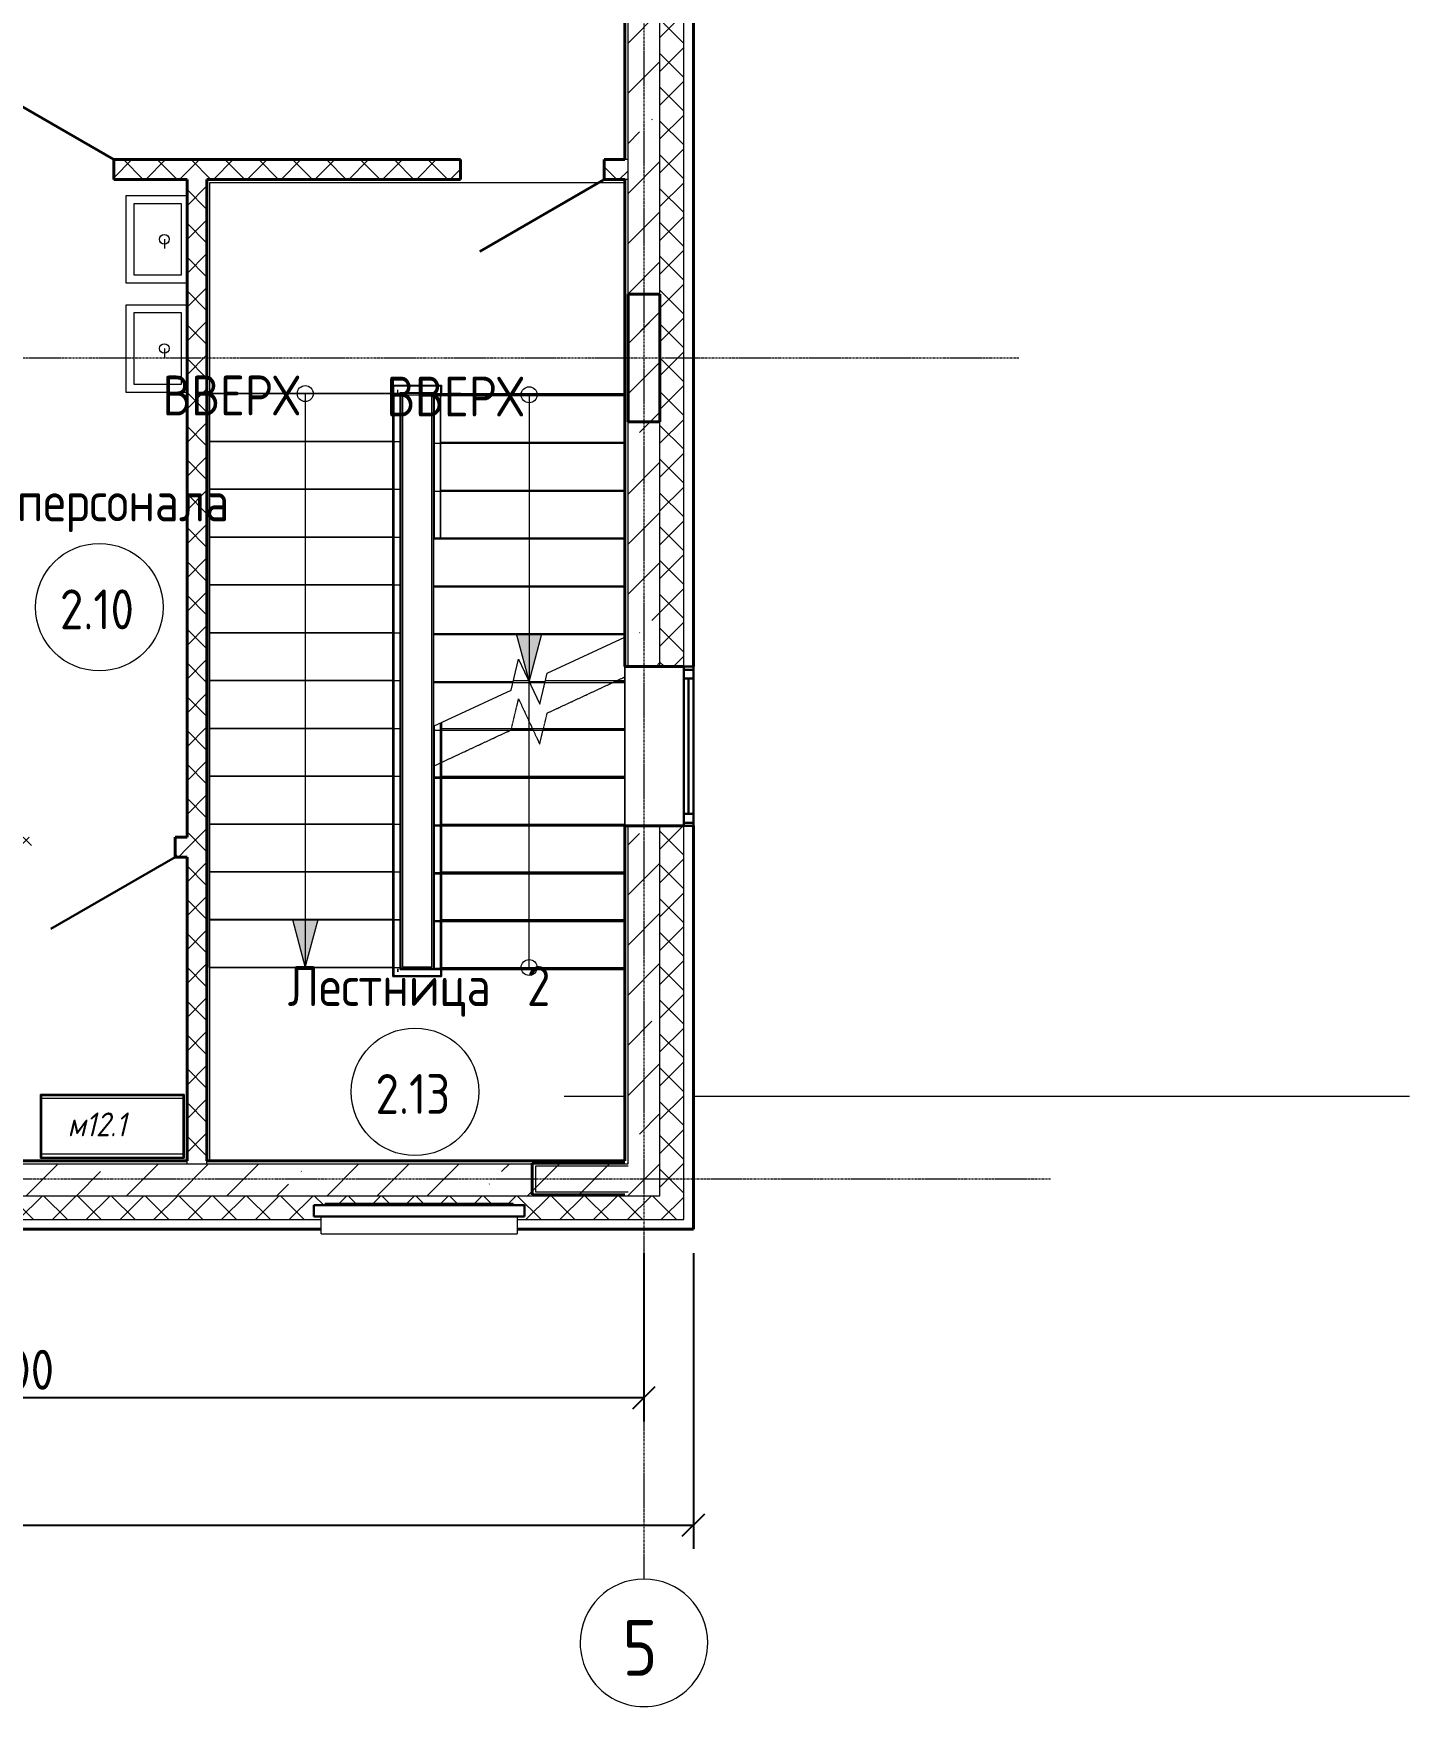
# Model space of a CAD drawing. Header units: millimetres. Extents: x -32954 to 151739, y -65671 to 56243.
# Drawn here: x -3878 to 4750, y -38232 to -27718 of the extents above; entities that cross this region are included whole.
import ezdxf

# ---------------------------------------------------------------- set-up
doc = ezdxf.new("R2010")
doc.units = ezdxf.units.MM
doc.linetypes.add('ADSK_Линия сетки', pattern=[21, 12, -3, 3, -3])
doc.linetypes.add('ADSK_Сверху', pattern=[4.5, 3, -1.5])
for name, color, linetype, lineweight in [('A-GENM', 7, 'Continuous', 9), ('I-FURN', 7, 'Continuous', 9), ('I-FURN-IDEN', 7, 'Continuous', 9), ('Балясины', 7, 'Continuous', 18), ('Двери', 7, 'Continuous', 18), ('Каркас_Импост', 7, 'Continuous', 30), ('Колонны', 7, 'Continuous', 18), ('Лестницы', 7, 'Continuous', 18), ('Марки помещений', 7, 'Continuous', 18), ('Монтажный зазор', 7, 'Continuous', 30), ('Окна', 7, 'Continuous', 18), ('Оси', 7, 'Continuous', 9), ('Остекление', 7, 'Continuous', 30), ('Отлив', 7, 'Continuous', 18), ('Панель', 7, 'Continuous', 30), ('Поручни', 7, 'Continuous', 18), ('Размеры', 7, 'Continuous', 9), ('Сантехнические приборы', 7, 'Continuous', 18), ('Стены', 7, 'Continuous', 18), ('Стены разрез', 7, 'Continuous', 40), ('Стены штриховка', 7, 'Continuous', 18), ('Стрелки вверх', 7, 'Continuous', 18), ('Траектории лестницы', 7, 'Continuous', 30)]:
    doc.layers.add(name, color=color, linetype=linetype, lineweight=lineweight)
doc.layers.add('Линии', color=7, linetype='Continuous', lineweight=9, true_color=0x00a600)
doc.styles.add('GOST Common', font='GOST_Common.ttf', dxfattribs={"width": 0.9, "height": 250})
doc.styles.add('GOST Common_1', font='GOST_Common.ttf', dxfattribs={"width": 0.9, "height": 350})
doc.styles.add('GOST Common_I', font='GOST_Common Italic.ttf', dxfattribs={"width": 0.9, "height": 150})
doc.dimstyles.new('ADSK_Проверочный', dxfattribs={"dimscale": 304.8, "dimtxt": 251.428749, "dimasz": 0.463911, "dimexe": 0.492126, "dimexo": 0.492126, "dimgap": 0.164042, "dimtad": 1, "dimdec": 0, "dimdsep": 46, "dimtxsty": 'GOST Common', "dimblk1": 'OBLIQUE', "dimblk2": 'OBLIQUE', "dimsah": 1, "dimcen": 0.09, "dimazin": 0, "dimtfac": 1, "dimtdec": 4, "dimtix": 1, "dimtmove": 0, "dimatfit": 3, "dimfxl": 1, "dimtvp": 1, "dimtolj": 1, "dimtzin": 0, "dimarcsym": 2})
pattern_1 = [(45, (-4e-12, -22914.43), (-314.309, 314.309), []), (45, (314.3, -22914.43), (-314.309, 314.309), [555.625, -111.125, 3.353, -107.772])]
pattern_2 = [(45, (-4e-12, -22914.43), (-106.066, 106.066), []), (135, (-4e-12, -22914.43), (-106.066, -106.066), [])]

# ---------------------------------------------------------------- blocks, each defined once
blk = doc.blocks.new('AC_Дверь_Однопольная_ПВХ - 860х2080h М ОПр Глухой низ-255418-В_АР_ПЭ_02 Этаж')
at = {"layer": 'Панель'}
blk.add_line((-450, 63), (329, 513), dxfattribs=at)
blk = doc.blocks.new('AC_Дверь_Однопольная_ПВХ - 860х2080h В Пр-636347-В_АР_ПЭ_02 Этаж')
at = {"layer": 'Панель'}
blk.add_line((-450, 63), (329, 513), dxfattribs=at)
blk = doc.blocks.new('AC_Дверь_Однопольная_ПВХ - 860х2080h М Л-639419-В_АР_ПЭ_02 Этаж')
at = {"layer": 'Панель'}
blk.add_line((450, 63), (-329, 513), dxfattribs=at)
blk = doc.blocks.new('ADSK_Умывальник со смесителем - Умывальник-V3-В_АР_ПЭ_02 Этаж')
at = {"layer": 'Сантехнические приборы'}
for p, q in [((-275, -420), (-275, -38)), ((-225, -370), (-225, -75)), ((-225, -75), (225, -75)), ((225, -75), (225, -370)), ((275, -38), (275, -420)), ((0, -180), (57, -180)), ((275, -420), (-275, -420)), ((225, -370), (-225, -370))]:
    blk.add_line(p, q, dxfattribs=at)
blk.add_circle((0, -180), 30, dxfattribs=at)
blk = doc.blocks.new('Ограждение - Ограждение-709738-В_АР_ПЭ_02 Этаж')
at = {"layer": 'Поручни'}
for p, q in [((-1624, -7063), (-1619, -7063)), ((-1624, -7063), (-1624, -10663)), ((-1619, -7063), (-1579, -7063)), ((-1619, -7063), (-1619, -10663)), ((-1579, -7063), (-1564, -7063)), ((-1579, -7063), (-1579, -10675)), ((-1564, -7063), (-1564, -10660)), ((-1380, -7063), (-1365, -7063)), ((-1380, -10660), (-1380, -7063)), ((-1365, -7063), (-1325, -7063)), ((-1365, -7970), (-1365, -7063)), ((-1325, -7063), (-1320, -7063)), ((-1325, -7970), (-1325, -7063)), ((-1320, -7070), (-1320, -7063)), ((-1325, -10663), (-1325, -9129)), ((-1320, -10663), (-1320, -9126)), ((-1365, -10675), (-1365, -9147)), ((-1624, -10663), (-1624, -10720)), ((-1624, -10720), (-1320, -10720)), ((-1619, -10663), (-1619, -10715)), ((-1619, -10715), (-1325, -10715)), ((-1594, -10671), (-1594, -10690)), ((-1579, -10675), (-1365, -10675)), ((-1574, -10661), (-1574, -10670)), ((-1564, -10660), (-1380, -10660))]:
    blk.add_line(p, q, dxfattribs=at)
blk = doc.blocks.new('Ограждение - Ограждение-709746-В_АР_ПЭ_02 Этаж')
at = {"layer": 'Поручни'}
for p, q in [((-1624, -7010), (-1320, -7010)), ((-1624, -7063), (-1624, -7010)), ((-1619, -7015), (-1325, -7015)), ((-1619, -7063), (-1619, -7015)), ((-1594, -7058), (-1594, -7040)), ((-1325, -7015), (-1325, -7063)), ((-1320, -7010), (-1320, -7063)), ((-1624, -10663), (-1624, -7063)), ((-1619, -10663), (-1619, -7063)), ((-1579, -7055), (-1365, -7055)), ((-1579, -10675), (-1579, -7055)), ((-1574, -7063), (-1574, -7060)), ((-1564, -7070), (-1380, -7070)), ((-1564, -10660), (-1564, -7070)), ((-1380, -7070), (-1365, -7070)), ((-1380, -7070), (-1380, -10660)), ((-1370, -7060), (-1370, -7063)), ((-1365, -7055), (-1365, -7063)), ((-1365, -7070), (-1325, -7070)), ((-1365, -7070), (-1365, -7970)), ((-1325, -7070), (-1325, -7970)), ((-1325, -9129), (-1325, -10715)), ((-1320, -9126), (-1320, -10720)), ((-1365, -9147), (-1365, -10675)), ((-1624, -10720), (-1624, -10663)), ((-1320, -10720), (-1624, -10720)), ((-1619, -10715), (-1619, -10663)), ((-1325, -10715), (-1619, -10715)), ((-1594, -10690), (-1594, -10671)), ((-1365, -10675), (-1579, -10675)), ((-1574, -10670), (-1574, -10661)), ((-1380, -10660), (-1564, -10660))]:
    blk.add_line(p, q, dxfattribs=at)
blk = doc.blocks.new('B2B_Окно_1створка - 1320х1460h-V5-В_АР_ПЭ_02 Этаж')
at = {"layer": 'Каркас_Импост'}
for p, q in [((-660, 135), (660, 135)), ((-660, 65), (-660, 135)), ((660, 135), (660, 65)), ((660, 65), (-660, 65)), ((-590, 55), (-590, 65)), ((590, 55), (-590, 55)), ((590, 65), (590, 55))]:
    blk.add_line(p, q, dxfattribs=at)
blk = doc.blocks.new('B2B_Отлив - Отлив_металлический-V6-В_АР_ПЭ_02 Этаж')
at = {"layer": 'Отлив'}
for p, q in [((-615, 1), (-615, 110)), ((615, 110), (-615, 110)), ((615, 110), (615, 1)), ((-615, 0), (-615, 1)), ((-615, 1), (615, 1)), ((615, 1), (615, 0))]:
    blk.add_line(p, q, dxfattribs=at)
blk = doc.blocks.new('окна_rehau_однопольное - 960х960 _левое открывание_-740038-В_АР_ПЭ_02 Этаж')
at = {"layer": 'Каркас_Импост', "lineweight": 30}
for p, q in [((-500, 155), (-500, 215)), ((-500, 215), (-424, 215)), ((-424, 215), (-424, 155)), ((424, 215), (424, 155)), ((500, 215), (424, 215)), ((500, 155), (500, 215)), ((-424, 155), (-500, 155)), ((424, 155), (500, 155))]:
    blk.add_line(p, q, dxfattribs=at)
at = {"layer": 'Каркас_Импост'}
for p, q in [((-500, 215), (-500, 155)), ((-424, 215), (-500, 215)), ((-424, 215), (424, 215)), ((500, 215), (424, 215)), ((500, 155), (500, 215)), ((-500, 155), (-424, 155)), ((424, 155), (-424, 155)), ((424, 155), (500, 155))]:
    blk.add_line(p, q, dxfattribs=at)
at = {"layer": 'Монтажный зазор'}
for p, q in [((-480, 155), (-480, 215)), ((480, 155), (480, 215))]:
    blk.add_line(p, q, dxfattribs=at)
at = {"layer": 'Остекление'}
blk.add_line((-424, 185), (424, 185), dxfattribs=at)
blk = doc.blocks.new('Ось сетки - D8-4846-В_АР_ПЭ_02 Этаж')
at = {"layer": 'Оси', "lineweight": 18}
for start, end in [(360, 180), (180, 360)]:
    blk.add_arc((0, 0), 4, start, end, dxfattribs=at)
blk = doc.blocks.new('_Oblique')
at = {"color": 0, "linetype": 'ByBlock', "lineweight": -2}
blk.add_line((-0.5, -0.5), (0.5, 0.5), dxfattribs=at)
blk = doc.blocks.new('*D146')
at = {"layer": 'Defpoints', "color": 0, "transparency": 16777216}
for p in [(-8050, -35219), (-50, -35219), (-50, -36276)]:
    blk.add_point(p, dxfattribs=at)
at = {"layer": 'Размеры', "color": 0, "lineweight": -2, "transparency": 16777216}
for p, q in [((-8050, -35369), (-8050, -36426)), ((-50, -35369), (-50, -36426)), ((-8050, -36276), (-50, -36276))]:
    blk.add_line(p, q, dxfattribs=at)
at = {"layer": 'Размеры', "color": 0, "lineweight": -2, "transparency": 16777216, "xscale": 141.4, "yscale": 141.4, "zscale": 141.4, "rotation": 180}
blk.add_blockref('_Oblique', (-8050, -36276), dxfattribs=at)
at = {"layer": 'Размеры', "color": 0, "lineweight": -2, "transparency": 16777216, "xscale": 141.4, "yscale": 141.4, "zscale": 141.4}
blk.add_blockref('_Oblique', (-50, -36276), dxfattribs=at)
at = {"layer": 'Размеры', "color": 0, "transparency": 16777216, "insert": (-4050, -36101), "char_height": 250, "width": 756.84, "attachment_point": 5, "style": 'GOST Common'}
blk.add_mtext('\\A1;8000', dxfattribs=at)
blk = doc.blocks.new('ADSK_Марка_Помещение_2_ГОСТ21-501-2011 - Имя и Категория-86712-В_АР_ПЭ_02 Этаж')
at = {"layer": 'Марки помещений'}
blk.add_circle((0, 0), 4, dxfattribs=at)
blk = doc.blocks.new('*D150')
at = {"layer": 'Defpoints', "color": 0, "transparency": 16777216}
for p in [(-30280, -35219), (260, -35219), (260, -37075)]:
    blk.add_point(p, dxfattribs=at)
at = {"layer": 'Размеры', "color": 0, "lineweight": -2, "transparency": 16777216}
for p, q in [((-30280, -35369), (-30280, -37225)), ((260, -35369), (260, -37225)), ((-30280, -37075), (260, -37075))]:
    blk.add_line(p, q, dxfattribs=at)
at = {"layer": 'Размеры', "color": 0, "lineweight": -2, "transparency": 16777216, "xscale": 141.4, "yscale": 141.4, "zscale": 141.4, "rotation": 180}
blk.add_blockref('_Oblique', (-30280, -37075), dxfattribs=at)
at = {"layer": 'Размеры', "color": 0, "lineweight": -2, "transparency": 16777216, "xscale": 141.4, "yscale": 141.4, "zscale": 141.4}
blk.add_blockref('_Oblique', (260, -37075), dxfattribs=at)
at = {"layer": 'Размеры', "color": 0, "transparency": 16777216, "insert": (-15010, -36900), "char_height": 250, "width": 971.62, "attachment_point": 5, "style": 'GOST Common'}
blk.add_mtext('\\A1;30540', dxfattribs=at)
blk = doc.blocks.new('М10-М12-М53-М103-М155-М186-М376-М386-М387-М390_Стеллаж - М12_1_Стеллаж сборный 900х400х1700-8574353-О_ТХ_03')
at = {"layer": 'A-GENM'}
for p, q in [((-425, 0), (-425, -5)), ((425, 0), (-425, 0)), ((-425, 0), (-425, -5)), ((425, 0), (-425, 0)), ((-425, -5), (-425, 0)), ((-425, 0), (425, 0)), ((-425, 0), (-425, -5)), ((425, 0), (-425, 0)), ((425, -5), (425, 0)), ((425, 0), (425, -5)), ((425, 0), (425, -5)), ((425, -5), (425, 0)), ((-425, 0), (-450, 0)), ((-450, 0), (-450, -25)), ((-450, -25), (-450, 0)), ((-450, 0), (-425, 0)), ((-445, -25), (-450, -25)), ((-450, -375), (-450, -25)), ((-450, -25), (-445, -25)), ((-450, -25), (-450, -375)), ((-450, -375), (-450, -25)), ((-445, -25), (-450, -25)), ((-450, -25), (-450, -375)), ((-445, -25), (-450, -25)), ((-450, -375), (-450, -25)), ((-450, -25), (-445, -25)), ((-450, -25), (-450, -375)), ((-445, -25), (-450, -25)), ((-450, -375), (-450, -25)), ((-445, -25), (-450, -25)), ((-450, -25), (-450, -375)), ((-445, -25), (-450, -25)), ((-425, -5), (-445, -5)), ((-445, -5), (-445, -25)), ((-445, -25), (-445, -5)), ((-445, -5), (-425, -5)), ((-445, -25), (-445, -5)), ((-445, -5), (-425, -5)), ((-425, -5), (-445, -5)), ((-445, -5), (-445, -25)), ((-445, -25), (-445, -5)), ((-445, -5), (-425, -5)), ((-425, -5), (-445, -5)), ((-445, -5), (-445, -25)), ((-445, -25), (-445, -5)), ((-445, -5), (-425, -5)), ((-425, -5), (-445, -5)), ((-445, -5), (-445, -25)), ((-445, -375), (-445, -25)), ((-445, -25), (-445, -375)), ((-445, -375), (-445, -25)), ((-445, -25), (-445, -395)), ((-445, -375), (-445, -25)), ((-445, -25), (-445, -375)), ((-445, -375), (-445, -25)), ((-445, -25), (-445, -395)), ((-425, 0), (-425, -5)), ((425, 0), (-425, 0)), ((-425, 0), (-425, -5)), ((425, 0), (-425, 0)), ((-425, -5), (-425, 0)), ((-425, 0), (425, 0)), ((-425, 0), (-425, -5)), ((425, 0), (-425, 0)), ((-425, -5), (425, -5)), ((425, -5), (-425, -5)), ((425, -5), (-425, -5)), ((425, -5), (-425, -5)), ((-425, -5), (425, -5)), ((425, -5), (-425, -5)), ((425, -5), (-425, -5)), ((425, -5), (-425, -5)), ((450, 0), (425, 0)), ((425, -5), (425, 0)), ((425, 0), (450, 0)), ((425, 0), (425, -5)), ((425, 0), (425, -5)), ((425, -5), (425, 0)), ((445, -5), (425, -5)), ((425, -5), (445, -5)), ((425, -5), (445, -5)), ((445, -5), (425, -5)), ((425, -5), (445, -5)), ((445, -5), (425, -5)), ((425, -5), (445, -5)), ((445, -5), (425, -5)), ((445, -25), (445, -5)), ((445, -5), (445, -25)), ((445, -5), (445, -25)), ((445, -25), (445, -5)), ((445, -5), (445, -25)), ((445, -25), (445, -5)), ((445, -5), (445, -25)), ((445, -25), (445, -5)), ((450, -25), (445, -25)), ((445, -25), (445, -375)), ((445, -395), (445, -25)), ((450, -25), (445, -25)), ((445, -25), (445, -375)), ((445, -395), (445, -25)), ((450, -25), (445, -25)), ((450, -25), (445, -25)), ((445, -25), (445, -375)), ((445, -395), (445, -25)), ((450, -25), (445, -25)), ((450, -25), (445, -25)), ((445, -25), (445, -375)), ((445, -395), (445, -25)), ((450, -25), (445, -25)), ((450, -25), (445, -25)), ((450, -25), (450, 0)), ((450, 0), (450, -25)), ((450, -25), (450, -400)), ((450, -375), (450, -25)), ((450, -25), (450, -375)), ((450, -375), (450, -25)), ((450, -25), (450, -375)), ((450, -375), (450, -25)), ((450, -25), (450, -375)), ((450, -375), (450, -25)), ((-450, -375), (-450, -400)), ((-450, -375), (-445, -375)), ((-450, -400), (-450, -375)), ((-445, -375), (-450, -375)), ((-445, -375), (-450, -375)), ((-445, -375), (-450, -375)), ((-445, -375), (-450, -375)), ((-445, -375), (-450, -375)), ((-445, -375), (-450, -375)), ((-450, -375), (-445, -375)), ((-450, -400), (-425, -400)), ((-425, -400), (-450, -400)), ((-445, -375), (-445, -395)), ((-445, -395), (-445, -375)), ((-445, -395), (-445, -375)), ((-445, -395), (-445, -375)), ((-445, -395), (-445, -375)), ((-445, -375), (-445, -395)), ((-445, -395), (-425, -395)), ((-425, -395), (-445, -395)), ((-425, -395), (-445, -395)), ((-425, -395), (-445, -395)), ((-445, -395), (445, -395)), ((-425, -395), (-445, -395)), ((-445, -395), (-425, -395)), ((-445, -395), (445, -395)), ((-425, -395), (-425, -400)), ((-425, -400), (-425, -395)), ((-425, -400), (-425, -395)), ((-425, -400), (-425, -395)), ((-425, -400), (-425, -395)), ((425, -395), (-425, -395)), ((-425, -395), (445, -395)), ((-425, -395), (-425, -400)), ((425, -395), (-425, -395)), ((425, -395), (-425, -395)), ((-425, -395), (445, -395)), ((-425, -395), (-425, -400)), ((-425, -395), (-425, -400)), ((425, -395), (-425, -395)), ((450, -400), (-425, -400)), ((-425, -400), (425, -400)), ((425, -400), (-425, -400)), ((-425, -400), (425, -400)), ((425, -400), (-425, -400)), ((-425, -400), (425, -400)), ((425, -400), (-425, -400)), ((-425, -400), (425, -400)), ((425, -400), (425, -395)), ((425, -395), (445, -395)), ((445, -395), (425, -395)), ((425, -400), (425, -395)), ((425, -395), (425, -400)), ((445, -395), (425, -395)), ((425, -395), (425, -400)), ((425, -395), (425, -400)), ((445, -395), (425, -395)), ((425, -395), (425, -400)), ((425, -395), (425, -400)), ((425, -395), (425, -400)), ((450, -400), (425, -400)), ((445, -395), (445, -375)), ((445, -375), (450, -375)), ((445, -375), (450, -375)), ((450, -375), (445, -375)), ((445, -375), (445, -395)), ((450, -375), (445, -375)), ((450, -375), (445, -375)), ((445, -375), (445, -395)), ((450, -375), (445, -375)), ((450, -375), (445, -375)), ((445, -375), (445, -395)), ((450, -375), (445, -375)), ((450, -375), (450, -400))]:
    blk.add_line(p, q, dxfattribs=at)
at = {"layer": 'I-FURN'}
for p, q in [((-450, -25), (-450, 0)), ((-450, 0), (-450, -400)), ((-450, 0), (450, 0)), ((-450, 0), (450, 0)), ((-450, -25), (-450, 0)), ((-450, 0), (-450, -400)), ((-450, 0), (450, 0)), ((-450, 0), (450, 0)), ((450, -400), (450, 0)), ((450, 0), (450, -25)), ((450, -400), (450, 0)), ((450, 0), (450, -25)), ((-450, -375), (-450, -25)), ((-450, -25), (450, -25)), ((-450, -375), (-450, -25)), ((-450, -25), (450, -25)), ((450, -25), (450, -375)), ((450, -25), (450, -375)), ((-450, -400), (-450, -375)), ((-450, -375), (450, -375)), ((-450, -400), (-450, -375)), ((-450, -375), (450, -375)), ((450, -400), (-450, -400)), ((-450, -400), (450, -400)), ((450, -400), (-450, -400)), ((-450, -400), (450, -400)), ((450, -375), (450, -400)), ((450, -375), (450, -400))]:
    blk.add_line(p, q, dxfattribs=at)

msp = doc.modelspace()

# ---------------------------------------------------------------- hatches: boundary and pattern name
at = {"layer": 'Колонны', "lineweight": 9}
h = msp.add_hatch(dxfattribs=at)
h.set_pattern_fill('FP_3', color=256, style=0, pattern_type=2)
h.set_pattern_definition([(45, (-4e-12, -22914.43), (-314.31, 314.31), []), (45, (314.3, -22914.43), (-314.31, 314.31), [222.25, -111.125])])
h.paths.add_polyline_path([(-150, -30154.4), (50, -30154.4), (50, -29354.4), (-150, -29354.4)])
at = {"layer": 'Стены разрез', "lineweight": 9}
h = msp.add_hatch(dxfattribs=at)
h.set_pattern_fill('FP_2', color=256, style=0, pattern_type=2)
h.set_pattern_definition(pattern_1)
h.paths.add_polyline_path([(-150, -28439.4), (50, -28439.4), (50, -26489.4), (-150, -26489.4), (-150, -27928.9)])
h = msp.add_hatch(dxfattribs=at)
h.set_pattern_fill('FP_1', color=256, style=0, pattern_type=2)
h.set_pattern_definition(pattern_2)
h.paths.add_polyline_path([(200, -28439.4), (200, -26489.4), (50, -26489.4), (50, -28439.4)])
h = msp.add_hatch(dxfattribs=at)
h.set_pattern_fill('FP_2', color=256, style=0, pattern_type=2)
h.set_pattern_definition(pattern_1)
h.paths.add_polyline_path([(-150, -35009.4), (50, -35009.4), (50, -32689.4), (-150, -32689.4), (-150, -34984.4)])
h.paths.add_polyline_path([(50, -31689.4), (50, -28439.4), (-150, -28439.4), (-150, -31689.4), (-113.9, -31689.4)])
h = msp.add_hatch(dxfattribs=at)
h.set_pattern_fill('FP_1', color=256, style=0, pattern_type=2)
h.set_pattern_definition(pattern_2)
h.paths.add_polyline_path([(50, -35159.4), (200, -35159.4), (200, -32689.4), (50, -32689.4), (50, -35009.4)])
h.paths.add_polyline_path([(50, -31689.4), (200, -31689.4), (200, -28439.4), (50, -28439.4)])
h = msp.add_hatch(dxfattribs=at)
h.set_pattern_fill('FP_1', color=256, style=0, pattern_type=2)
h.set_pattern_definition(pattern_2)
h.paths.add_polyline_path([(-150, -28634.4), (-150, -28509.4), (-300, -28509.4), (-300, -28634.4), (-170, -28634.4)])
h.paths.add_polyline_path([(-1200, -28634.4), (-1200, -28509.4), (-3375, -28509.4), (-3375, -28634.4), (-1616.1, -28634.4)])
h.paths.add_polyline_path([(-5837.5, -28634.4), (-4275, -28634.4), (-4275, -28509.4), (-6375, -28509.4), (-6375, -28634.4), (-5962.5, -28634.4)])
h.paths.add_polyline_path([(-8115, -28634.4), (-7375, -28634.4), (-7375, -28509.4), (-8240, -28509.4), (-8240, -28634.4)])
h = msp.add_hatch(dxfattribs=at)
h.set_pattern_fill('FP_1', color=256, style=0, pattern_type=2)
h.set_pattern_definition(pattern_2)
h.paths.add_polyline_path([(-2915.1, -34809.4), (-2790.1, -34809.4), (-2790.1, -28634.4), (-2915.1, -28634.4), (-2915.1, -34789.4)])
h = msp.add_hatch(dxfattribs=at)
h.set_pattern_fill('FP_1', color=256, style=0, pattern_type=2)
h.set_pattern_definition(pattern_2)
h.paths.add_polyline_path([(-2915.1, -32884.4), (-2915.1, -32759.4), (-2990, -32759.4), (-2990, -32884.4)])
h.paths.add_polyline_path([(-3890, -32884.4), (-3890, -32759.4), (-6307.3, -32759.4), (-6307.3, -32884.4), (-6123, -32884.4)])
h = msp.add_hatch(dxfattribs=at)
h.set_pattern_fill('FP_2', color=256, style=0, pattern_type=2)
h.set_pattern_definition(pattern_1)
h.paths.add_polyline_path([(-170, -35009.4), (-150, -35009.4), (-150, -34809.4), (-4430, -34809.4), (-4430, -35009.4), (-1616.1, -35009.4)])
h.paths.add_polyline_path([(-6123, -35009.4), (-5790, -35009.4), (-5790, -34809.4), (-11615, -34809.4), (-11615, -35009.4), (-9127.5, -35009.4)])
h.paths.add_polyline_path([(-12935, -35009.4), (-12935, -34809.4), (-15365, -34809.4), (-15365, -35009.4), (-15136.6, -35009.4)])
h = msp.add_hatch(dxfattribs=at)
h.set_pattern_fill('FP_2', color=256, style=0, pattern_type=2)
h.set_pattern_definition(pattern_1)
h.paths.add_polyline_path([(-150, -34984.4), (-150, -34824.4), (-730, -34824.4), (-730, -34984.4), (-170, -34984.4)])
h = msp.add_hatch(dxfattribs=at)
h.set_pattern_fill('FP_1', color=256, style=0, pattern_type=2)
h.set_pattern_definition(pattern_2)
h.paths.add_polyline_path([(50, -35159.4), (50, -35009.4), (-4430, -35009.4), (-4430, -35139.4), (-4495, -35139.4), (-4495, -35159.4), (-2075, -35159.4), (-2075, -35139.4), (-2120, -35139.4), (-2120, -35069.4), (-2050, -35069.4), (-2050, -35059.4), (-870, -35059.4), (-870, -35069.4), (-800, -35069.4), (-800, -35139.4), (-845, -35140.4), (-845, -35159.4), (-113.9, -35159.4)])
h.paths.add_polyline_path([(-6123, -35159.4), (-5725, -35159.4), (-5725, -35139.4), (-5790, -35139.4), (-5790, -35009.4), (-11615, -35009.4), (-11615, -35139.4), (-11680, -35139.4), (-11680, -35159.4), (-9127.5, -35159.4)])
h.paths.add_polyline_path([(-12870, -35159.4), (-12870, -35139.4), (-12935, -35139.4), (-12935, -35009.4), (-15365, -35009.4), (-15365, -35159.4), (-15136.6, -35159.4)])
at = {"layer": 'Стрелки вверх'}
for points in [[(-771.9, -29984.4), (-768.1, -29984.4), (-770, -29977.4)], [(-770, -31784.4), (-689.6, -31484.4), (-850.4, -31484.4), (-842.7, -31513.2)], [(-2173.9, -33577.4), (-2093.5, -33277.4), (-2254.3, -33277.4)]]:
    msp.add_hatch(color=256, dxfattribs=at).paths.add_polyline_path(points)

# ---------------------------------------------------------------- linework, layer by layer
at = {"layer": 'Колонны', "lineweight": 40}
for p, q in [((50, -29354.4), (-150, -29354.4)), ((-150, -29354.4), (-150, -30154.4)), ((50, -30154.4), (50, -29354.4)), ((-150, -30154.4), (50, -30154.4))]:
    msp.add_line(p, q, dxfattribs=at)
at = {"layer": 'Лестницы', "linetype": 'ADSK_Сверху'}
for p, q in [((-2773.9, -28654.4), (-2773.9, -29977.4)), ((-170, -28654.4), (-2773.9, -28654.4)), ((-170, -29991.2), (-170, -28654.4)), ((-2773.9, -29977.4), (-1573.9, -29977.4)), ((-2773.9, -33577.4), (-2773.9, -29977.4)), ((-2773.9, -29977.4), (-1573.9, -29977.4)), ((-1624.3, -29977.4), (-2773.9, -29977.4)), ((-1573.9, -29974.4), (-1370, -29974.4)), ((-1573.9, -29977.4), (-1573.9, -29974.4)), ((-1573.9, -33577.4), (-1573.9, -29977.4)), ((-1370, -29974.4), (-1370, -29991.2)), ((-170, -29991.2), (-1370, -29991.2)), ((-1370, -29991.2), (-1370, -33591.2)), ((-170, -29991.2), (-1370, -29991.2)), ((-170, -29984.4), (-1324.6, -29984.4)), ((-170, -29991.2), (-170, -33591.2)), ((-2773.9, -30277.4), (-1573.9, -30277.4)), ((-1624.3, -30277.4), (-2773.9, -30277.4)), ((-2773.9, -30277.4), (-1573.9, -30277.4)), ((-170, -30291.2), (-1370, -30291.2)), ((-170, -30291.2), (-1370, -30291.2)), ((-170, -30284.4), (-1324.6, -30284.4)), ((-2773.9, -30577.4), (-1573.9, -30577.4)), ((-1624.3, -30577.4), (-2773.9, -30577.4)), ((-2773.9, -30577.4), (-1573.9, -30577.4)), ((-1364.6, -30584.4), (-1370, -30584.4)), ((-170, -30591.2), (-1370, -30591.2)), ((-170, -30591.2), (-1370, -30591.2)), ((-170, -30584.4), (-1324.6, -30584.4)), ((-2773.9, -30877.4), (-1573.9, -30877.4)), ((-1624.3, -30877.4), (-2773.9, -30877.4)), ((-2773.9, -30877.4), (-1573.9, -30877.4)), ((-170, -30884.4), (-1370, -30884.4)), ((-170, -30891.2), (-1370, -30891.2)), ((-170, -30891.2), (-1370, -30891.2)), ((-2773.9, -31177.4), (-1573.9, -31177.4)), ((-1624.3, -31177.4), (-2773.9, -31177.4)), ((-2773.9, -31177.4), (-1573.9, -31177.4)), ((-170, -31184.4), (-1370, -31184.4)), ((-170, -31191.2), (-1370, -31191.2)), ((-170, -31191.2), (-1370, -31191.2)), ((-2773.9, -31477.4), (-1573.9, -31477.4)), ((-1624.3, -31477.4), (-2773.9, -31477.4)), ((-2773.9, -31477.4), (-1573.9, -31477.4)), ((-2773.9, -31477.9), (-1573.9, -31477.9)), ((-2773.9, -33577.9), (-2773.9, -31477.9)), ((-1573.9, -33577.9), (-1573.9, -31477.9)), ((-170, -31484.4), (-1370, -31484.4)), ((-170, -31491.2), (-1370, -31491.2)), ((-170, -31491.2), (-1370, -31491.2)), ((-2773.9, -31777.4), (-1573.9, -31777.4)), ((-1624.3, -31777.4), (-2773.9, -31777.4)), ((-2773.9, -31777.4), (-1573.9, -31777.4)), ((-2773.9, -31777.9), (-1573.9, -31777.9)), ((-2773.9, -31777.9), (-1573.9, -31777.9)), ((-870.4, -31784.4), (-1370, -31784.4)), ((-170, -31791.2), (-1370, -31791.2)), ((-170, -31791.2), (-1370, -31791.2)), ((-868.7, -31777.4), (-773.3, -31777.4)), ((-669.6, -31784.4), (-770, -31784.4)), ((-667.8, -31777.4), (-170, -31777.4)), ((-656.7, -31981.6), (-170, -31754.6)), ((-170, -31784.4), (-233.9, -31784.4)), ((-170, -31784.4), (-233.9, -31784.4)), ((-170, -31754.6), (-170, -33584.4)), ((-883.3, -32087.3), (-836, -31892.8)), ((-836, -31892.8), (-704, -32176)), ((-704, -32176), (-656.7, -31981.6)), ((-2773.9, -32077.4), (-1573.9, -32077.4)), ((-1624.3, -32077.4), (-2773.9, -32077.4)), ((-2773.9, -32077.4), (-1573.9, -32077.4)), ((-2773.9, -32077.9), (-1573.9, -32077.9)), ((-2773.9, -32077.9), (-1573.9, -32077.9)), ((-1370, -32314.2), (-883.3, -32087.3)), ((-170, -32091.2), (-1370, -32091.2)), ((-170, -32091.2), (-1370, -32091.2)), ((-1319.6, -32077.4), (-170, -32077.4)), ((-746.7, -32084.4), (-882.6, -32084.4)), ((-746.7, -32084.4), (-882.6, -32084.4)), ((-170, -32084.4), (-681.7, -32084.4)), ((-170, -32084.4), (-681.7, -32084.4)), ((-2773.9, -32377.4), (-1573.9, -32377.4)), ((-1624.3, -32377.4), (-2773.9, -32377.4)), ((-2773.9, -32377.4), (-1573.9, -32377.4)), ((-2773.9, -32377.9), (-1573.9, -32377.9)), ((-2773.9, -32377.9), (-1573.9, -32377.9)), ((-1370, -32314.2), (-1370, -33584.4)), ((-1319.6, -32377.4), (-170, -32377.4)), ((-170, -32384.4), (-1370, -32384.4)), ((-170, -32384.4), (-1370, -32384.4)), ((-170, -32391.2), (-1370, -32391.2)), ((-170, -32391.2), (-1370, -32391.2)), ((-2773.9, -32677.4), (-1573.9, -32677.4)), ((-1624.3, -32677.4), (-2773.9, -32677.4)), ((-2773.9, -32677.4), (-1573.9, -32677.4)), ((-2773.9, -32677.9), (-1573.9, -32677.9)), ((-2773.9, -32677.9), (-1573.9, -32677.9)), ((-170, -32684.4), (-1370, -32684.4)), ((-170, -32684.4), (-1370, -32684.4)), ((-170, -32691.2), (-1370, -32691.2)), ((-170, -32691.2), (-1370, -32691.2)), ((-1319.6, -32677.4), (-170, -32677.4)), ((-2773.9, -32977.4), (-1573.9, -32977.4)), ((-1624.3, -32977.4), (-2773.9, -32977.4)), ((-2773.9, -32977.4), (-1573.9, -32977.4)), ((-2773.9, -32977.9), (-1573.9, -32977.9)), ((-2773.9, -32977.9), (-1573.9, -32977.9)), ((-170, -32984.4), (-1370, -32984.4)), ((-170, -32984.4), (-1370, -32984.4)), ((-170, -32991.2), (-1370, -32991.2)), ((-170, -32991.2), (-1370, -32991.2)), ((-1319.6, -32977.4), (-170, -32977.4)), ((-2773.9, -33277.4), (-1573.9, -33277.4)), ((-1624.3, -33277.4), (-2773.9, -33277.4)), ((-2773.9, -33277.4), (-1573.9, -33277.4)), ((-2773.9, -33277.9), (-1573.9, -33277.9)), ((-2773.9, -33277.9), (-1573.9, -33277.9)), ((-170, -33284.4), (-1370, -33284.4)), ((-170, -33284.4), (-1370, -33284.4)), ((-170, -33291.2), (-1370, -33291.2)), ((-170, -33291.2), (-1370, -33291.2)), ((-1319.6, -33277.4), (-170, -33277.4)), ((-2773.9, -33577.4), (-2773.9, -34784.4)), ((-2773.9, -33577.4), (-1573.9, -33577.4)), ((-2773.9, -33577.4), (-1573.9, -33577.4)), ((-1624.3, -33577.4), (-2773.9, -33577.4)), ((-2773.9, -33577.9), (-2773.9, -34784.4)), ((-2773.9, -33577.9), (-1573.9, -33577.9)), ((-2773.9, -33577.9), (-1573.9, -33577.9)), ((-1573.9, -33584.4), (-1573.9, -33577.4)), ((-1573.9, -33591.2), (-1573.9, -33577.9)), ((-1370, -33584.4), (-1573.9, -33584.4)), ((-1370, -33591.2), (-1573.9, -33591.2)), ((-170, -33584.4), (-1370, -33584.4)), ((-170, -33584.4), (-1370, -33584.4)), ((-170, -33591.2), (-1370, -33591.2)), ((-170, -33591.2), (-1370, -33591.2)), ((-1319.6, -33577.4), (-170, -33577.4)), ((-170, -34784.4), (-170, -33584.4)), ((-170, -34784.4), (-170, -33591.2)), ((-2773.9, -34784.4), (-170, -34784.4)), ((-2773.9, -34784.4), (-170, -34784.4))]:
    msp.add_line(p, q, dxfattribs=at)
at = {"layer": 'Лестницы'}
for p, q in [((-1624.3, -29977.4), (-2773.9, -29977.4)), ((-2773.9, -29977.4), (-2773.9, -30277.4)), ((-170, -29984.4), (-1324.6, -29984.4)), ((-1319.6, -29977.4), (-170, -29977.4)), ((-2773.9, -30277.4), (-2773.9, -30577.4)), ((-1624.3, -30277.4), (-2773.9, -30277.4)), ((-170, -30284.4), (-1324.6, -30284.4)), ((-2773.9, -30577.4), (-2773.9, -30877.4)), ((-1624.3, -30577.4), (-2773.9, -30577.4)), ((-1370, -30584.4), (-1370, -30884.4)), ((-1364.6, -30584.4), (-1370, -30584.4)), ((-170, -30584.4), (-1324.6, -30584.4)), ((-2773.9, -30877.4), (-2773.9, -31177.4)), ((-1624.3, -30877.4), (-2773.9, -30877.4)), ((-1370, -30884.4), (-1370, -31184.4)), ((-170, -30884.4), (-1370, -30884.4)), ((-2773.9, -31177.4), (-2773.9, -31477.4)), ((-1624.3, -31177.4), (-2773.9, -31177.4)), ((-1370, -31184.4), (-1370, -31484.4)), ((-170, -31184.4), (-1370, -31184.4)), ((-2773.9, -31477.4), (-2773.9, -31777.4)), ((-1624.3, -31477.4), (-2773.9, -31477.4)), ((-1370, -31484.4), (-1370, -31784.4)), ((-170, -31484.4), (-1370, -31484.4)), ((-656.7, -31731.6), (-170, -31504.6)), ((-883.3, -31837.3), (-836, -31642.8)), ((-836, -31642.8), (-704, -31926)), ((-704, -31926), (-656.7, -31731.6)), ((-2773.9, -31777.4), (-2773.9, -32077.4)), ((-1624.3, -31777.4), (-2773.9, -31777.4)), ((-1370, -31784.4), (-1370, -32064.2)), ((-870.4, -31784.4), (-1370, -31784.4)), ((-1370, -32064.2), (-883.3, -31837.3)), ((-868.7, -31777.4), (-773.3, -31777.4)), ((-669.6, -31784.4), (-770, -31784.4)), ((-667.8, -31777.4), (-170, -31777.4)), ((-2773.9, -32077.4), (-2773.9, -32377.4)), ((-1624.3, -32077.4), (-2773.9, -32077.4)), ((-1319.6, -32077.4), (-170, -32077.4)), ((-2773.9, -32377.4), (-2773.9, -32677.4)), ((-1624.3, -32377.4), (-2773.9, -32377.4)), ((-1319.6, -32377.4), (-170, -32377.4)), ((-2773.9, -32677.4), (-2773.9, -32977.4)), ((-1624.3, -32677.4), (-2773.9, -32677.4)), ((-1319.6, -32677.4), (-170, -32677.4)), ((-2773.9, -32977.4), (-2773.9, -33277.4)), ((-1624.3, -32977.4), (-2773.9, -32977.4)), ((-1319.6, -32977.4), (-170, -32977.4)), ((-2773.9, -33277.4), (-2773.9, -33577.4)), ((-1624.3, -33277.4), (-2773.9, -33277.4)), ((-1319.6, -33277.4), (-170, -33277.4)), ((-2773.9, -33577.4), (-2773.9, -34784.4)), ((-1624.3, -33577.4), (-2773.9, -33577.4)), ((-1573.9, -33575.7), (-1573.9, -33577.4)), ((-1573.9, -33584.4), (-1573.9, -33577.4)), ((-1319.6, -33577.4), (-170, -33577.4)), ((-2773.9, -34784.4), (-170, -34784.4))]:
    msp.add_line(p, q, dxfattribs=at)
at = {"layer": 'Линии'}
for p, q in [((-550, -34384.4), (-170, -34384.4)), ((260, -34384.4), (4750, -34384.4))]:
    msp.add_line(p, q, dxfattribs=at)
at = {"layer": 'Оси', "linetype": 'ADSK_Линия сетки'}
for p, q in [((-50, -18626.6), (-50, -37414.4)), ((2299.7, -29754.4), (-32136.4, -29754.4)), ((2500, -34904.4), (-32136.4, -34904.4))]:
    msp.add_line(p, q, dxfattribs=at)
at = {"layer": 'Стены'}
msp.add_line((-170, -32689.4), (-170, -31689.4), dxfattribs=at)
at = {"layer": 'Стены разрез'}
for p, q in [((260, -31689.4), (260, -20454.4)), ((-170, -26454.4), (-170, -28509.4)), ((-1200, -28509.4), (-3375, -28509.4)), ((-3375, -28509.4), (-3375, -28634.4)), ((-1200, -28634.4), (-1200, -28509.4)), ((-170, -28509.4), (-300, -28509.4)), ((-300, -28509.4), (-300, -28634.4)), ((-3375, -28634.4), (-2915.1, -28634.4)), ((-2915.1, -28634.4), (-2915.1, -32759.4)), ((-2790.1, -34789.4), (-2790.1, -28634.4)), ((-2790.1, -28634.4), (-1200, -28634.4)), ((-300, -28634.4), (-170, -28634.4)), ((-170, -28634.4), (-170, -31689.4)), ((-170, -31689.4), (200, -31689.4)), ((-170, -32689.4), (-170, -34789.4)), ((200, -32689.4), (-170, -32689.4)), ((260, -35219.4), (260, -32689.4)), ((-2915.1, -32759.4), (-2990, -32759.4)), ((-2990, -32759.4), (-2990, -32884.4)), ((-2990, -32884.4), (-2915.1, -32884.4)), ((-2915.1, -32884.4), (-2915.1, -34789.4)), ((-2915.1, -34789.4), (-4430, -34789.4)), ((-170, -34789.4), (-2790.1, -34789.4)), ((-170, -34804.4), (-750, -34804.4)), ((-750, -34804.4), (-750, -35004.4)), ((-750, -35004.4), (-170, -35004.4)), ((-4495, -35219.4), (-2075, -35219.4)), ((-845, -35219.4), (260, -35219.4))]:
    msp.add_line(p, q, dxfattribs=at)
at = {"layer": 'Стены штриховка'}
for p, q in [((200, -31689.4), (200, -20514.4)), ((50, -31689.4), (50, -20664.4)), ((-150, -31689.4), (-150, -26434.4)), ((-150, -28509.4), (-170, -28509.4)), ((-150, -28634.4), (-170, -28634.4)), ((-150, -34809.4), (-150, -32689.4)), ((50, -35009.4), (50, -32689.4)), ((200, -35159.4), (200, -32689.4)), ((-2915.1, -34809.4), (-2915.1, -34789.4)), ((-2790.1, -34809.4), (-2790.1, -34789.4)), ((-4430, -34809.4), (-150, -34809.4)), ((-730, -34824.4), (-730, -34984.4)), ((-170, -34824.4), (-730, -34824.4)), ((-150, -34824.4), (-170, -34824.4)), ((-4430, -35009.4), (50, -35009.4)), ((-730, -34984.4), (-170, -34984.4)), ((-170, -34984.4), (-150, -34984.4)), ((-4495, -35159.4), (-2075, -35159.4)), ((-845, -35159.4), (200, -35159.4))]:
    msp.add_line(p, q, dxfattribs=at)
at = {"layer": 'Стрелки вверх'}
for p, q in [((-2173.9, -29977.4), (-2173.9, -30277.4)), ((-770, -29977.4), (-771.9, -29984.4)), ((-771.9, -29984.4), (-768.1, -29984.4)), ((-770, -29984.4), (-770, -29977.4)), ((-768.1, -29984.4), (-770, -29977.4)), ((-770, -29984.4), (-770, -30284.4)), ((-2173.9, -30277.4), (-2173.9, -30577.4)), ((-770, -30284.4), (-770, -30584.4)), ((-2173.9, -30577.4), (-2173.9, -30877.4)), ((-770, -30584.4), (-770, -30884.4)), ((-2173.9, -30877.4), (-2173.9, -31177.4)), ((-770, -30884.4), (-770, -31184.4)), ((-2173.9, -31177.4), (-2173.9, -31477.4)), ((-770, -31184.4), (-770, -31484.4)), ((-2173.9, -31477.4), (-2173.9, -31777.4)), ((-689.6, -31484.4), (-850.4, -31484.4)), ((-850.4, -31484.4), (-842.7, -31513.2)), ((-842.7, -31513.2), (-770, -31784.4)), ((-770, -31484.4), (-770, -31784.4)), ((-770, -31784.4), (-689.6, -31484.4)), ((-2173.9, -31777.4), (-2173.9, -32077.4)), ((-770, -32077.4), (-770, -31784.4)), ((-2173.9, -32077.4), (-2173.9, -32377.4)), ((-770, -32377.4), (-770, -32077.4)), ((-2173.9, -32377.4), (-2173.9, -32677.4)), ((-770, -32677.4), (-770, -32377.4)), ((-2173.9, -32677.4), (-2173.9, -32977.4)), ((-770, -32977.4), (-770, -32677.4)), ((-2173.9, -32977.4), (-2173.9, -33277.4)), ((-770, -33277.4), (-770, -32977.4)), ((-2093.5, -33277.4), (-2254.3, -33277.4)), ((-2254.3, -33277.4), (-2173.9, -33577.4)), ((-2173.9, -33277.4), (-2173.9, -33577.4)), ((-2173.9, -33577.4), (-2093.5, -33277.4)), ((-770, -33577.4), (-770, -33277.4))]:
    msp.add_line(p, q, dxfattribs=at)
for centre in [(-2173.9, -29977.4), (-770, -29984.4), (-770, -33577.4)]:
    msp.add_circle(centre, 50, dxfattribs=at)

# ---------------------------------------------------------------- block references
at = {"layer": 'I-FURN', "rotation": 180}
msp.add_blockref('М10-М12-М53-М103-М155-М186-М376-М386-М387-М390_Стеллаж - М12_1_Стеллаж сборный 900х400х1700-8574353-О_ТХ_03', (-3383.4, -34774.6), dxfattribs=at)
at = {"layer": 'Балясины'}
for name in ['Ограждение - Ограждение-709746-В_АР_ПЭ_02 Этаж', 'Ограждение - Ограждение-709738-В_АР_ПЭ_02 Этаж']:
    msp.add_blockref(name, (0, -22914.4), dxfattribs=at)
at = {"layer": 'Двери'}
msp.add_blockref('AC_Дверь_Однопольная_ПВХ - 860х2080h М Л-639419-В_АР_ПЭ_02 Этаж', (-3825, -28571.9), dxfattribs=at)
at = {"layer": 'Двери', "rotation": 180}
for name, p in [('AC_Дверь_Однопольная_ПВХ - 860х2080h М ОПр Глухой низ-255418-В_АР_ПЭ_02 Этаж', (-750, -28571.9)), ('AC_Дверь_Однопольная_ПВХ - 860х2080h В Пр-636347-В_АР_ПЭ_02 Этаж', (-3440, -32821.9))]:
    msp.add_blockref(name, p, dxfattribs=at)
at = {"layer": 'Марки помещений', "xscale": 99.99999999999993, "yscale": 99.99999999999993, "zscale": 99.99999999999993}
for p in [(-3465.4, -31317.2), (-1486.2, -34357.4)]:
    msp.add_blockref('ADSK_Марка_Помещение_2_ГОСТ21-501-2011 - Имя и Категория-86712-В_АР_ПЭ_02 Этаж', p, dxfattribs=at)
at = {"layer": 'Окна'}
for name, p, rotation in [('окна_rehau_однопольное - 960х960 _левое открывание_-740038-В_АР_ПЭ_02 Этаж', (45, -32189.4), 269.9999999999999), ('B2B_Окно_1створка - 1320х1460h-V5-В_АР_ПЭ_02 Этаж', (-1460, -35004.4), 180), ('B2B_Отлив - Отлив_металлический-V6-В_АР_ПЭ_02 Этаж', (-1460, -35139.4), 180)]:
    msp.add_blockref(name, p, dxfattribs=dict(at, rotation=rotation))
at = {"layer": 'Оси', "lineweight": 18, "xscale": 99.99999999999993, "yscale": 99.99999999999993, "zscale": 99.99999999999993, "rotation": 180}
msp.add_blockref('Ось сетки - D8-4846-В_АР_ПЭ_02 Этаж', (-50, -37814.4), dxfattribs=at)
at = {"layer": 'Сантехнические приборы', "rotation": 269.9999999999999}
for p in [(-2877.5, -29009.4), (-2877.5, -29694.4)]:
    msp.add_blockref('ADSK_Умывальник со смесителем - Умывальник-V3-В_АР_ПЭ_02 Этаж', p, dxfattribs=at)

# ---------------------------------------------------------------- texts
at = {"layer": 'I-FURN-IDEN', "char_height": 150, "attachment_point": 1, "style": 'GOST Common_I'}
for s, insert, width in [('\\fGOST Common|b0|i1|c204|p34|;\\W.9;м', (-3664.4, -34486.9), 137.089), ('12.1', (-3551.3, -34486.9), 346.329)]:
    msp.add_mtext(s, dxfattribs=dict(at, insert=insert, width=width))
at = {"layer": 'Марки помещений', "lineweight": 9, "char_height": 250, "attachment_point": 1, "style": 'GOST Common'}
for s, insert, width in [('персонала', (-3983, -30528.6), 1767.721), ('2.10', (-3712.1, -31205.8), 606.076), ('Лестница', (-2283.8, -33568.7), 1652.278), (' 2', (-920.5, -33568.7), 288.608), ('2.13', (-1733, -34246), 606.076)]:
    msp.add_mtext(s, dxfattribs=dict(at, insert=insert, width=width))
at = {"layer": 'Оси', "insert": (-184.4, -37670.6), "char_height": 350, "width": 274.177, "attachment_point": 1, "style": 'GOST Common_1'}
msp.add_mtext('\\fGOST Common|b0|i0|c204|p34|;\\W.9;5', dxfattribs=at)
at = {"layer": 'Траектории лестницы', "lineweight": 9, "char_height": 250, "width": 1073.899, "attachment_point": 1, "line_spacing_factor": 1.022761, "style": 'GOST Common'}
for insert in [(-3068.8, -29863.8), (-1664.9, -29870.8)]:
    msp.add_mtext('ВВЕРХ', dxfattribs=dict(at, insert=insert))

# ---------------------------------------------------------------- dimensions: what is measured, and where the dimension line sits
at = {"layer": 'Размеры'}
for base, p1, p2, override, picture, middle in [((260, -37075.1), (-30280, -35219.4), (260, -35219.4), {"dimpost": '<>', "dimfxl": 30540}, '*D150', (-15010, -36900.1)), ((-50, -36276.3), (-8050, -35219.4), (-50, -35219.4), {"dimpost": '<>', "dimfxl": 8000}, '*D146', (-4050, -36101.3))]:
    dim = msp.add_linear_dim(base=base, p1=p1, p2=p2, dimstyle='ADSK_Проверочный', override=override, dxfattribs=at)
    dim.commit()
    dim.dimension.update_dxf_attribs({"geometry": picture, "text_midpoint": middle})

doc.saveas('drawing.dxf')
